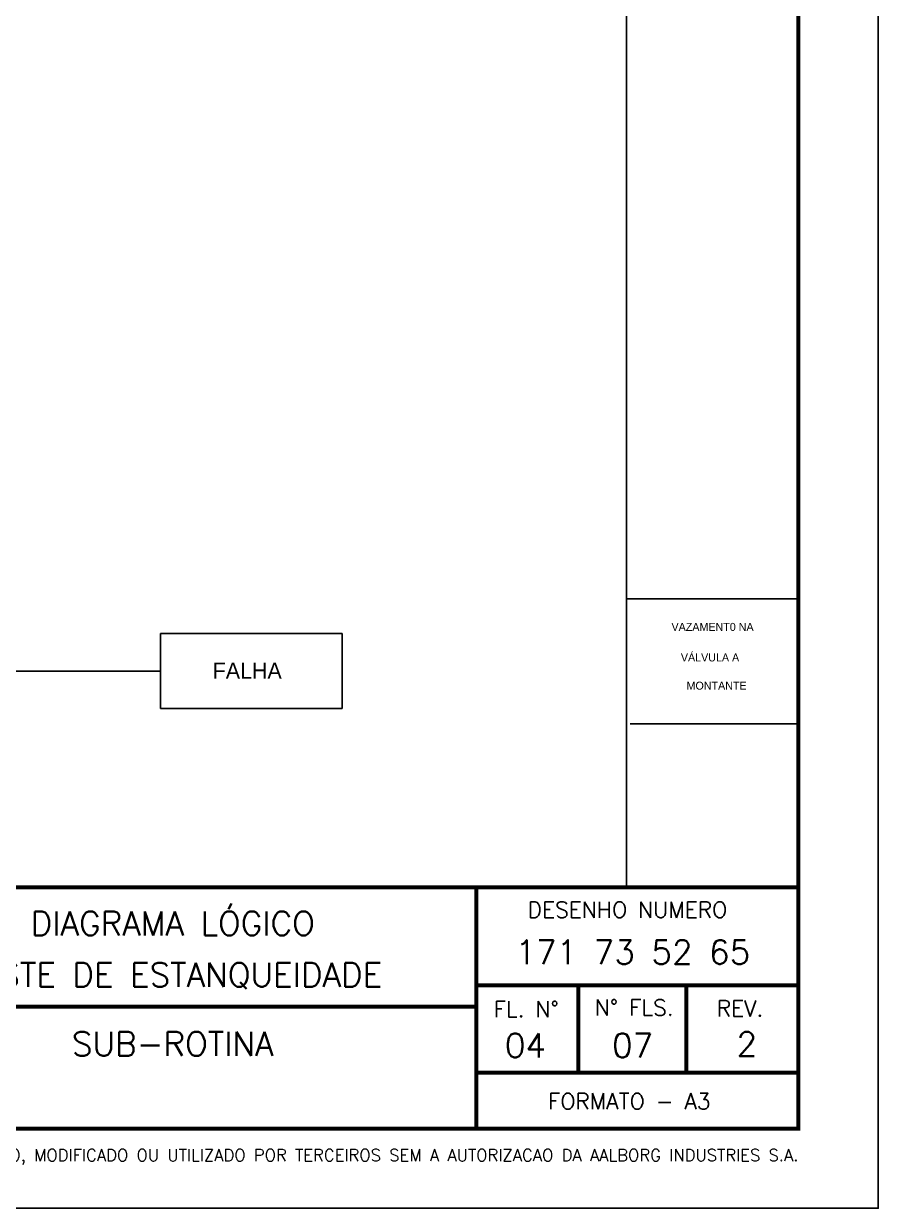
# Model space of a CAD drawing. Header units: feet. Extents: x -46890 to -45898, y -3252 to -1955.
# Drawn here: x -46578.1 to -46471.3, y -3251.5 to -3103.5 of the extents above; entities that cross this region are included whole.
import ezdxf
from ezdxf.enums import TextEntityAlignment as Align

# ---------------------------------------------------------------- set-up
doc = ezdxf.new("R2010")
doc.units = ezdxf.units.FT
doc.header["$MEASUREMENT"] = 0
for name, color, linetype in [('62_FORMATO', 2, 'Continuous'), ('CAMPO', 7, 'Continuous'), ('CONTORNO', 3, 'Continuous'), ('FORMATO', 8, 'Continuous')]:
    doc.layers.add(name, color=color, linetype=linetype)
doc.styles.add('ROMANS', font='romans.shx', dxfattribs={"height": 3})

msp = doc.modelspace()

# ---------------------------------------------------------------- linework, layer by layer
at = {"color": 7, "linetype": 'Continuous'}
for p, q in [((-46502.8, -2965.52), (-46502.8, -3211.41)), ((-46502.8, -3175.37), (-46481.31, -3175.37)), ((-46502.35, -3190.98), (-46481.31, -3190.98))]:
    msp.add_line(p, q, dxfattribs=at)
at = {"color": 7, "linetype": 'ByBlock'}
for p, q in [((-46561, -3179.71), (-46538.3, -3179.71)), ((-46561, -3189.08), (-46538.3, -3189.08))]:
    msp.add_line(p, q, dxfattribs=at)
at = {"layer": '62_FORMATO', "color": 7, "linetype": 'Continuous'}
msp.add_lwpolyline([(-46889.86, -3251.51), (-46471.34, -3251.51), (-46471.34, -2955.56), (-46889.86, -2955.56), (-46889.86, -3251.51)], dxfattribs=at)
at = {"layer": '62_FORMATO', "color": 7, "const_width": 0.498}
msp.add_lwpolyline([(-46481.31, -2965.52), (-46864.95, -2965.52), (-46864.95, -3241.55), (-46481.31, -3241.55)], close=True, dxfattribs=at)
at = {"layer": 'CAMPO', "color": 7, "linetype": 'ByBlock', "ltscale": 2}
for p, q in [((-46561, -3179.71), (-46561, -3189.08)), ((-46538.3, -3179.71), (-46538.3, -3189.08)), ((-46585.81, -3184.4), (-46561, -3184.4))]:
    msp.add_line(p, q, dxfattribs=at)
at = {"layer": 'FORMATO', "const_width": 0.5}
for points in [[(-46481.34, -3211.41), (-46632.94, -3211.41)], [(-46603.21, -3226.33), (-46521.55, -3226.33)]]:
    msp.add_lwpolyline(points, dxfattribs=at)
at = {"layer": 'FORMATO'}
for points in [[(-46521.55, -3211.41, 0.5, 0.5, 0), (-46521.55, -3241.51, 0.5, 0.5, 0)], [(-46481.34, -3223.67, 0.5, 0.5, 0), (-46521.55, -3223.67, 0.5, 0.5, 0)], [(-46508.8, -3223.67, 0.5, 0.5, 0), (-46508.8, -3234.57, 0.5, 0.5, 0)], [(-46495.3, -3234.57, 0.5, 0.5, 0), (-46495.3, -3223.67, 0.5, 0.5, 0)], [(-46481.34, -3234.57, 0.5, 0.5, 0), (-46521.55, -3234.57, 0.5, 0.5, 0)]]:
    msp.add_lwpolyline(points, format="xyseb", dxfattribs=at)

# ---------------------------------------------------------------- texts
at = {"layer": 'CAMPO', "color": 7, "ltscale": 2}
for s, p in [('VAZAMENT0 NA', (-46497.17, -3179.39)), ('VÁLVULA A', (-46496, -3183.2)), ('MONTANTE', (-46495.29, -3186.73))]:
    msp.add_text(s, height=1, dxfattribs=at).set_placement(p)
at = {"layer": 'CAMPO', "color": 7, "linetype": 'ByBlock', "ltscale": 2}
msp.add_text('FALHA', height=2, dxfattribs=at).set_placement((-46554.47, -3185.35))
at = {"layer": 'CONTORNO', "style": 'ROMANS'}
for s, p in [('DIAGRAMA LÓGICO', (-46559.46, -3217.42)), ('TESTE DE ESTANQUEIDADE', (-46559.46, -3223.83)), ('SUB-ROTINA', (-46559.46, -3232.47)), ('04', (-46515.41, -3232.66)), ('07', (-46502.01, -3232.66)), ('2', (-46487.76, -3232.49))]:
    msp.add_text(s, height=3, dxfattribs=at).set_placement(p, align=Align.CENTER)
at = {"layer": 'CONTORNO', "linetype": 'Continuous', "style": 'ROMANS'}
msp.add_text('171 73 52 65', height=3, dxfattribs=at).set_placement((-46502, -3221.01), align=Align.CENTER)
at = {"layer": 'FORMATO', "style": 'ROMANS'}
for s, p in [('DESENHO NUMERO', (-46502.67, -3215.22)), ('FL. N%%D', (-46515.31, -3227.64)), ('N%%D FLS.', (-46501.82, -3227.44)), ('REV.', (-46488.61, -3227.54)), ('FORMATO - A3', (-46502.44, -3239.15))]:
    msp.add_text(s, height=2, dxfattribs=at).set_placement(p, align=Align.CENTER)
msp.add_text('ESTE DESENHO NAO PODE SER COPIADO, MODIFICADO OU UTILIZADO POR TERCEIROS SEM A AUTORIZACAO DA AALBORG INDUSTRIES S.A.', height=1.5, dxfattribs=at).set_placement((-46481.32, -3245.62), align=Align.RIGHT)

doc.saveas('drawing.dxf')
